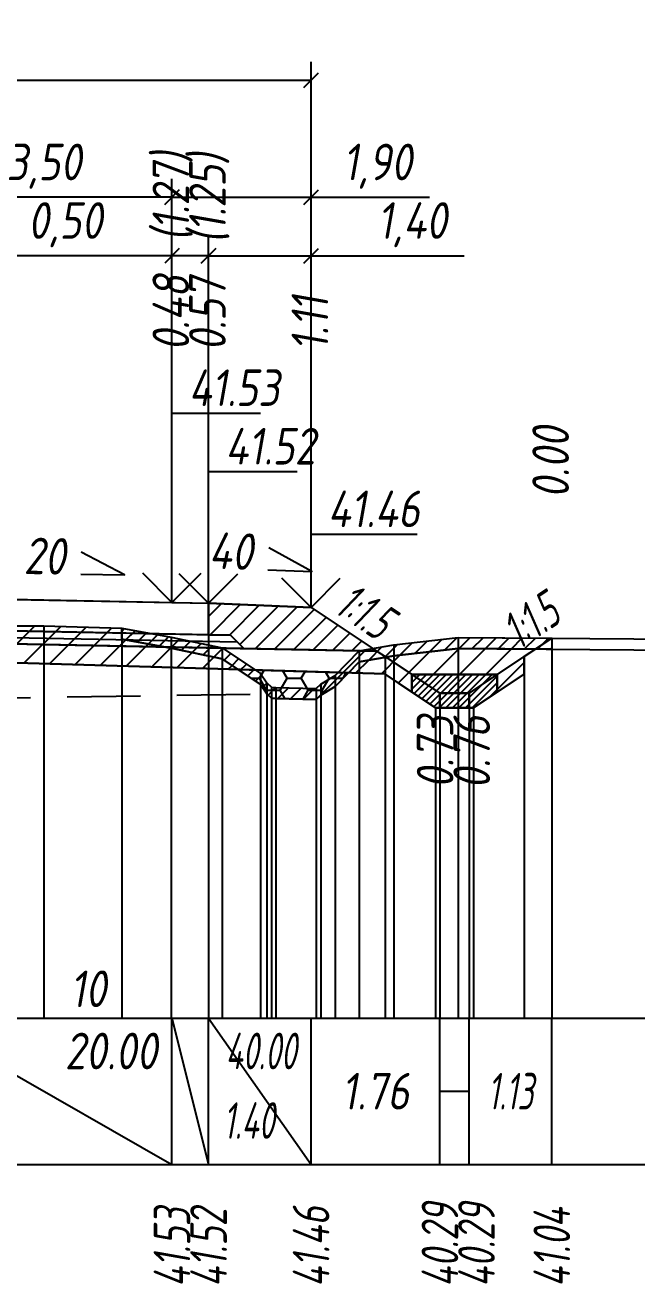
# Model space of a CAD drawing. Extents: x -717 to 1451, y -133302 to 233.
# Drawn here: x 192.1 to 233.9, y -89008.2 to -88922.1 of the extents above; entities that cross this region are included whole.
import ezdxf
from ezdxf.enums import TextEntityAlignment as Align

# ---------------------------------------------------------------- set-up
doc = ezdxf.new("R2010")
doc.units = 0
doc.linetypes.add('штриховая', pattern=[0.75, 0.5, -0.25])
for name, color, linetype in [('Интерполированный поперечник', 2, 'Continuous'), ('Код_514', 1, 'Continuous'), ('Контур_0', 7, 'Continuous'), ('Контур_2521', 7, 'Continuous'), ('Контур_2564', 7, 'Continuous'), ('Контур_2660', 7, 'Continuous'), ('Контур_2665', 7, 'Continuous'), ('Контур_400', 7, 'Continuous'), ('Контур_508', 7, 'Continuous'), ('Контур_512', 7, 'Continuous'), ('Контур_513', 7, 'Continuous'), ('Контур_818', 7, 'Continuous'), ('Красный поперечник', 1, 'Continuous'), ('Объём_2501', 7, 'Continuous'), ('Объём_2564', 7, 'Continuous'), ('Объём_2650', 7, 'Continuous'), ('Объём_2660', 7, 'Continuous'), ('Объём_2661', 7, 'Continuous'), ('Объём_2662', 7, 'Continuous'), ('Объём_2663', 7, 'Continuous'), ('Объём_2664', 7, 'Continuous'), ('Объём_2665', 7, 'Continuous'), ('Объём_2666', 7, 'Continuous'), ('Объём_2667', 7, 'Continuous'), ('Объём_2668', 7, 'Continuous'), ('Объём_2669', 7, 'Continuous'), ('Объём_2675', 7, 'Continuous'), ('Откосы', 7, 'Continuous'), ('Отметки покрытия', 7, 'Continuous'), ('Рабочие отметки', 7, 'Continuous'), ('Рабочие отметки доп.', 7, 'Continuous'), ('Слои выравнивания', 7, 'Continuous'), ('Таблица', 7, 'Continuous'), ('Уклоны проезжей части', 7, 'Continuous'), ('Черный поперечник', 3, 'Continuous')]:
    doc.layers.add(name, color=color, linetype=linetype)
for name, color, linetype, true_color in [('Контур_2540', 2, 'Continuous', 0xffff00), ('Контур_2560', 2, 'Continuous', 0xffff00), ('Контур_2561', 7, 'Continuous', 0xff8040), ('Контур_2562', 3, 'Continuous', 0x00ff00), ('Контур_2563', 7, 'Continuous', 0xff8000), ('Контур_2570', 7, 'Continuous', 0x80ff00), ('Контур_2583', 3, 'Continuous', 0x00ff00), ('Контур_2584', 3, 'Continuous', 0x00ff00), ('Контур_2736', 4, 'Continuous', 0x00ffff), ('Контур_2737', 4, 'Continuous', 0x00ffff), ('Контур_2738', 4, 'Continuous', 0x00ffff), ('Контур_2739', 4, 'Continuous', 0x00ffff), ('Контур_2741', 4, 'Continuous', 0x00ffff), ('Контур_2742', 4, 'Continuous', 0x00ffff), ('Контур_2743', 4, 'Continuous', 0x00ffff), ('Контур_2744', 7, 'Continuous', 0xa4ffff), ('Контур_2745', 7, 'Continuous', 0xa4ffff), ('Контур_2747', 4, 'Continuous', 0x00ffff), ('Контур_2748', 4, 'Continuous', 0x00ffff), ('Контур_2749', 4, 'Continuous', 0x00ffff), ('Контур_2750', 4, 'Continuous', 0x00ffff), ('Контур_2751', 4, 'Continuous', 0x00ffff), ('Контур_2752', 4, 'Continuous', 0x00ffff), ('Контур_402', 7, 'Continuous', 0xff6464), ('Контур_703', 4, 'Continuous', 0x00ffff), ('Контур_705', 4, 'Continuous', 0x00ffff), ('Контур_707', 4, 'Continuous', 0x00ffff), ('Контур_720', 131, 'Continuous', 0xaaffff), ('Объём_2500', 7, 'Continuous', 0xc0c0c0), ('Объём_2520', 7, 'Continuous', 0x80ffff), ('Объём_2540', 2, 'Continuous', 0xffff00), ('Объём_2560', 2, 'Continuous', 0xffff00), ('Объём_2561', 7, 'Continuous', 0xff8040), ('Объём_2562', 3, 'Continuous', 0x00ff00), ('Объём_2563', 7, 'Continuous', 0xff8000), ('Объём_2570', 7, 'Continuous', 0x80ff00), ('Объём_2583', 3, 'Continuous', 0x00ff00), ('Объём_2584', 3, 'Continuous', 0x00ff00), ('Объём_2593', 3, 'Continuous', 0x00ff00), ('Объём_2597', 3, 'Continuous', 0x00ff00), ('Объём_2600', 7, 'Continuous', 0x808000), ('Объём_2620', 2, 'Continuous', 0xffff00), ('Объём_2746', 2, 'Continuous', 0xffff00)]:
    doc.layers.add(name, color=color, linetype=linetype, true_color=true_color)
doc.styles.get("Standard").update_dxf_attribs({"font": 'txt', "height": 2.5})
doc.styles.add('М', font='romand.shx', dxfattribs={"width": 0.8, "oblique": 10, "height": 2.5})
doc.dimstyles.new('ISO-25', dxfattribs={"dimtxt": 2.5, "dimasz": 2.5, "dimexe": 1.25, "dimexo": 0.625, "dimtad": 1, "dimtxsty": 'Standard', "dimcen": 2.5, "dimadec": 0, "dimazin": 0, "dimtfac": 1, "dimtmove": 0, "dimatfit": 3, "dimfxl": 1, "dimarcsym": 0})

# ---------------------------------------------------------------- blocks, each defined once
blk = doc.blocks.new('_Oblique')
at = {"color": 0, "linetype": 'ByBlock', "lineweight": -2}
blk.add_line((-0.5, -0.5), (0.5, 0.5), dxfattribs=at)
blk = doc.blocks.new('*D1739')
at = {"color": 0, "lineweight": -2, "transparency": 16777216}
for p, q in [((204.651, -88961.091), (204.651, -88936.651)), ((211.651, -88961.371), (211.651, -88936.651)), ((204.651, -88937.901), (211.651, -88937.901)), ((211.651, -88937.901), (222.104, -88937.901))]:
    blk.add_line(p, q, dxfattribs=at)
at = {"layer": 'Defpoints', "color": 0, "transparency": 16777216}
for p in [(211.651, -88937.901), (204.651, -88961.716), (211.651, -88961.996)]:
    blk.add_point(p, dxfattribs=at)
at = {"color": 0, "lineweight": -2, "transparency": 16777216, "rotation": 180}
blk.add_blockref('_Oblique', (204.651, -88937.901), dxfattribs=at)
at = {"color": 0, "lineweight": -2, "transparency": 16777216}
blk.add_blockref('_Oblique', (211.651, -88937.901), dxfattribs=at)
at = {"color": 0, "transparency": 16777216, "insert": (218.564, -88935.788), "char_height": 2.5, "width": 8.75, "attachment_point": 5, "style": 'М'}
blk.add_mtext('1,40', dxfattribs=at)
blk = doc.blocks.new('*D1741')
at = {"color": 0, "lineweight": -2, "transparency": 16777216}
for p, q in [((202.151, -88961.041), (202.151, -88936.651)), ((204.651, -88961.091), (204.651, -88936.651)), ((202.151, -88937.901), (191.096, -88937.901)), ((204.651, -88937.901), (202.151, -88937.901))]:
    blk.add_line(p, q, dxfattribs=at)
at = {"layer": 'Defpoints', "color": 0, "transparency": 16777216}
for p in [(204.651, -88937.901), (202.151, -88961.666), (204.651, -88961.716)]:
    blk.add_point(p, dxfattribs=at)
at = {"color": 0, "lineweight": -2, "transparency": 16777216, "rotation": 180}
blk.add_blockref('_Oblique', (202.151, -88937.901), dxfattribs=at)
at = {"color": 0, "lineweight": -2, "transparency": 16777216}
blk.add_blockref('_Oblique', (204.651, -88937.901), dxfattribs=at)
at = {"color": 0, "transparency": 16777216, "insert": (194.857, -88935.788), "char_height": 2.5, "width": 9.16667, "attachment_point": 5, "style": 'М'}
blk.add_mtext('0,50', dxfattribs=at)
blk = doc.blocks.new('*D1743')
at = {"color": 0, "lineweight": -2, "transparency": 16777216}
for p, q in [((184.651, -88960.691), (184.651, -88932.651)), ((202.151, -88961.041), (202.151, -88932.651)), ((202.151, -88933.901), (184.651, -88933.901))]:
    blk.add_line(p, q, dxfattribs=at)
at = {"layer": 'Defpoints', "color": 0, "transparency": 16777216}
for p in [(184.651, -88933.901), (184.651, -88961.316), (202.151, -88961.666)]:
    blk.add_point(p, dxfattribs=at)
at = {"color": 0, "lineweight": -2, "transparency": 16777216, "rotation": 180}
blk.add_blockref('_Oblique', (184.651, -88933.901), dxfattribs=at)
at = {"color": 0, "lineweight": -2, "transparency": 16777216}
blk.add_blockref('_Oblique', (202.151, -88933.901), dxfattribs=at)
at = {"color": 0, "transparency": 16777216, "insert": (193.401, -88931.788), "char_height": 2.5, "width": 9.58333, "attachment_point": 5, "style": 'М'}
blk.add_mtext('3,50', dxfattribs=at)
blk = doc.blocks.new('*D1744')
at = {"color": 0, "lineweight": -2, "transparency": 16777216}
for p, q in [((202.151, -88961.041), (202.151, -88932.651)), ((211.651, -88961.371), (211.651, -88932.651)), ((202.151, -88933.901), (211.651, -88933.901)), ((211.651, -88933.901), (219.732, -88933.901))]:
    blk.add_line(p, q, dxfattribs=at)
at = {"layer": 'Defpoints', "color": 0, "transparency": 16777216}
for p in [(202.151, -88933.901), (202.151, -88961.666), (211.651, -88961.996)]:
    blk.add_point(p, dxfattribs=at)
at = {"color": 0, "lineweight": -2, "transparency": 16777216, "rotation": 180}
blk.add_blockref('_Oblique', (202.151, -88933.901), dxfattribs=at)
at = {"color": 0, "lineweight": -2, "transparency": 16777216}
blk.add_blockref('_Oblique', (211.651, -88933.901), dxfattribs=at)
at = {"color": 0, "transparency": 16777216, "insert": (216.191, -88931.788), "char_height": 2.5, "width": 8.75, "attachment_point": 5, "style": 'М'}
blk.add_mtext('1,90', dxfattribs=at)
blk = doc.blocks.new('*D1746')
at = {"color": 0, "lineweight": -2, "transparency": 16777216}
for p, q in [((116.151, -88961.371), (116.151, -88924.651)), ((211.651, -88961.371), (211.651, -88924.651)), ((116.151, -88925.901), (211.651, -88925.901))]:
    blk.add_line(p, q, dxfattribs=at)
at = {"layer": 'Defpoints', "color": 0, "transparency": 16777216}
for p in [(211.651, -88925.901), (116.151, -88961.996), (211.651, -88961.996)]:
    blk.add_point(p, dxfattribs=at)
at = {"color": 0, "lineweight": -2, "transparency": 16777216, "rotation": 180}
blk.add_blockref('_Oblique', (116.151, -88925.901), dxfattribs=at)
at = {"color": 0, "lineweight": -2, "transparency": 16777216}
blk.add_blockref('_Oblique', (211.651, -88925.901), dxfattribs=at)
at = {"color": 0, "transparency": 16777216, "insert": (163.901, -88923.788), "char_height": 2.5, "width": 10.41667, "attachment_point": 5, "style": 'М'}
blk.add_mtext('19,10', dxfattribs=at)

msp = doc.modelspace()

# ---------------------------------------------------------------- hatches: boundary and pattern name
at = {"layer": 'Объём_2563'}
h = msp.add_hatch(dxfattribs=at)
h.set_pattern_fill('ANSI31', color=256, scale=0.3)
h.paths.add_polyline_path([(207.07, -88964.751), (206.151, -88963.833), (204.651, -88963.803), (204.651, -88961.653), (211.651, -88961.933), (216.151, -88964.933)])
at = {"layer": 'Объём_2570'}
h = msp.add_hatch(dxfattribs=at)
h.set_pattern_fill('ANSI31', color=256, scale=0.2)
h.paths.add_polyline_path([(228.096, -88964.79), (221.704, -88964.748), (217.305, -88965.253), (214.936, -88965.647), (213.302, -88967.334), (212.33, -88967.942), (212, -88968.23), (209.249, -88968.156), (208.953, -88968.141), (208.631, -88967.85), (208.202, -88967.202), (205.59, -88965.453), (202.104, -88964.73), (198.718, -88964.108), (198.718, -88963.358), (202.104, -88963.98), (205.59, -88964.703), (208.202, -88966.452), (208.631, -88967.1), (208.953, -88967.391), (209.249, -88967.406), (212, -88967.48), (212.33, -88967.192), (213.302, -88966.584), (214.936, -88964.897), (217.305, -88964.503), (221.704, -88963.998), (228.096, -88964.04)])
at = {"layer": 'Объём_2600'}
h = msp.add_hatch(dxfattribs=at)
h.set_pattern_fill('ANSI31', color=6, scale=0.4)
h.paths.add_polyline_path([(206.663, -88966.171), (189.997, -88965.671), (189.997, -88963.942), (190.497, -88963.193), (193.388, -88963.196), (198.718, -88963.358), (198.718, -88964.108), (202.104, -88964.73), (205.59, -88965.453)])
h = msp.add_hatch(dxfattribs=at)
h.set_pattern_fill('HONEY', color=5, scale=0.3)
h.paths.add_polyline_path([(226.982, -88964.783), (228.096, -88964.04), (228.096, -88964.79)])
h = msp.add_hatch(dxfattribs=at)
h.set_pattern_fill('HONEY', color=5, scale=0.3)
h.paths.add_polyline_path([(226.982, -88964.783), (228.096, -88964.04), (228.096, -88964.79)])
h = msp.add_hatch(dxfattribs=at)
h.set_pattern_fill('HONEY', color=5, scale=0.3)
h.paths.add_polyline_path([(226.982, -88964.783), (228.096, -88964.04), (228.096, -88964.79)])
h = msp.add_hatch(dxfattribs=at)
h.set_pattern_fill('ANSI31', color=6, scale=0.4)
h.paths.add_polyline_path([(224.365, -88966.527), (218.543, -88966.527), (218.543, -88967.729), (216.704, -88966.504), (216.704, -88966.472), (214.209, -88966.397), (214.936, -88965.647), (217.305, -88965.253), (221.704, -88964.748), (226.982, -88964.783), (226.204, -88965.302), (226.204, -88966.504), (224.365, -88967.729)])
h = msp.add_hatch(dxfattribs=at)
h.set_pattern_fill('HONEY', color=5, scale=0.3)
h.paths.add_polyline_path([(208.631, -88967.85), (208.202, -88967.202), (206.663, -88966.171), (214.209, -88966.397), (213.302, -88967.334), (212.33, -88967.942), (212, -88968.23), (209.249, -88968.156), (208.953, -88968.141)])
at = {"layer": 'Объём_2620'}
h = msp.add_hatch(dxfattribs=at)
h.set_pattern_fill('ANSI31', color=2, scale=0.1)
h.paths.add_polyline_path([(218.543, -88966.527), (224.365, -88966.527), (224.365, -88967.729), (222.757, -88968.802), (220.151, -88968.802), (218.543, -88967.729)])

# ---------------------------------------------------------------- linework, layer by layer
at = {"layer": 'Интерполированный поперечник', "linetype": 'штриховая', "ltscale": 10, "flags": 128}
msp.add_lwpolyline([(105, -88969.367), (208.631, -88967.85)], dxfattribs=at)
at = {"layer": 'Код_514'}
for p, q in [((184.651, -88990), (202.151, -89000)), ((202.151, -89000), (202.151, -88990)), ((202.151, -88990), (204.651, -89000)), ((204.651, -89000), (204.651, -88990)), ((204.651, -88990), (211.651, -89000)), ((211.651, -89000), (211.651, -88990)), ((220.454, -89000), (220.454, -88990)), ((222.454, -89000), (222.454, -88990)), ((228.096, -89000), (228.096, -88990)), ((220.454, -88995), (222.454, -88995))]:
    msp.add_line(p, q, dxfattribs=at)
at = {"layer": 'Контур_0', "flags": 128}
for points in [[(189.997, -88961.36), (204.651, -88961.653), (204.651, -88963.803), (189.997, -88963.51), (189.997, -88961.36), (189.997, -88961.36)], [(211.651, -88961.933), (215.865, -88964.742), (215.865, -88964.742), (215.865, -88964.742), (215.865, -88964.742), (215.865, -88964.742), (215.865, -88964.742), (215.865, -88964.742), (215.865, -88964.742), (215.865, -88964.742), (215.865, -88964.742), (215.865, -88964.742), (215.865, -88964.742), (215.865, -88964.742), (215.865, -88964.742), (220.454, -88967.802)], [(211.651, -88961.933), (215.865, -88964.742), (215.865, -88964.742), (215.865, -88964.742), (215.865, -88964.742), (215.865, -88964.742), (215.865, -88964.742), (215.865, -88964.742), (215.865, -88964.742), (215.865, -88964.742), (215.865, -88964.742), (215.865, -88964.742), (215.865, -88964.742), (215.865, -88964.742), (215.865, -88964.742), (220.454, -88967.802), (222.454, -88967.802), (228.096, -88964.04), (228.096, -88964.04), (228.096, -88964.04), (228.096, -88964.04), (228.096, -88964.04), (228.096, -88964.04), (228.096, -88964.04), (228.096, -88964.04), (228.096, -88964.04), (228.096, -88964.04), (228.096, -88964.04), (228.096, -88964.04), (228.096, -88964.04)], [(204.651, -88964.703), (189.997, -88964.41), (189.997, -88963.51), (206.151, -88963.833), (207.07, -88964.751), (204.651, -88964.703), (204.651, -88964.703)], [(204.651, -88963.803), (206.151, -88963.833), (207.07, -88964.751), (216.151, -88964.933)]]:
    msp.add_lwpolyline(points, dxfattribs=at)
at = {"layer": 'Контур_2521', "color": 250, "flags": 128}
msp.add_lwpolyline([(189.997, -88963.96), (206.61, -88964.292)], dxfattribs=at)
at = {"layer": 'Контур_2540', "flags": 128}
msp.add_lwpolyline([(202.151, -88964.653), (216.151, -88964.933), (216.704, -88965.302), (216.704, -88966.472), (189.997, -88965.671), (189.997, -88964.41), (202.151, -88964.653), (202.151, -88964.653)], dxfattribs=at)
at = {"layer": 'Контур_2560', "flags": 128}
msp.add_lwpolyline([(204.651, -88961.653), (211.651, -88961.933), (211.651, -88961.933), (211.651, -88961.933)], dxfattribs=at)
at = {"layer": 'Контур_2561', "flags": 128}
msp.add_lwpolyline([(204.651, -88961.653), (204.651, -88961.653), (211.651, -88961.933), (211.651, -88961.933), (204.651, -88961.653)], dxfattribs=at)
at = {"layer": 'Контур_2562', "flags": 128}
msp.add_lwpolyline([(211.651, -88961.933), (211.651, -88961.933), (211.651, -88961.933), (211.651, -88961.933), (211.651, -88961.933)], dxfattribs=at)
at = {"layer": 'Контур_2563', "flags": 128}
msp.add_lwpolyline([(207.07, -88964.751), (206.151, -88963.833), (204.651, -88963.803), (204.651, -88961.653), (211.651, -88961.933), (216.151, -88964.933), (207.07, -88964.751), (207.07, -88964.751)], dxfattribs=at)
at = {"layer": 'Контур_2564', "flags": 128}
msp.add_lwpolyline([(204.651, -88961.653), (211.651, -88961.933)], dxfattribs=at)
at = {"layer": 'Контур_2570', "flags": 128}
msp.add_lwpolyline([(131.223, -88963.038), (131.723, -88963.788), (148.56, -88963.452), (161.035, -88963.238), (163.901, -88963.307), (177.72, -88963.639), (189.997, -88963.942), (190.497, -88963.193), (193.388, -88963.196), (198.718, -88963.358), (198.718, -88964.108), (202.104, -88964.73), (205.59, -88965.453), (208.202, -88967.202), (208.631, -88967.85), (208.953, -88968.141), (209.249, -88968.156), (212, -88968.23), (212.33, -88967.942), (213.302, -88967.334), (214.936, -88965.647), (217.305, -88965.253), (221.704, -88964.748), (236.698, -88964.847)], dxfattribs=at)
at = {"layer": 'Контур_2583', "flags": 128}
for points in [[(220.454, -88967.802), (216.704, -88965.302), (216.704, -88966.504), (220.151, -88968.802), (220.454, -88968.802), (220.454, -88967.802)], [(226.204, -88966.504), (226.204, -88965.302), (222.454, -88967.802), (222.454, -88968.802), (222.757, -88968.802), (226.204, -88966.504)]]:
    msp.add_lwpolyline(points, dxfattribs=at)
at = {"layer": 'Контур_2584', "flags": 128}
msp.add_lwpolyline([(220.454, -88967.802), (220.454, -88968.802), (222.454, -88968.802), (222.454, -88967.802), (220.454, -88967.802)], dxfattribs=at)
at = {"layer": 'Контур_2660', "flags": 128}
msp.add_lwpolyline([(189.997, -88965.671), (216.704, -88966.472)], dxfattribs=at)
at = {"layer": 'Контур_2665', "flags": 128}
msp.add_lwpolyline([(211.651, -88961.933), (211.651, -88961.933)], dxfattribs=at)
at = {"layer": 'Контур_2736', "flags": 128}
for points in [[(211.651, -88961.933), (215.865, -88964.742)], [(215.865, -88964.742), (220.454, -88967.802)]]:
    msp.add_lwpolyline(points, dxfattribs=at)
at = {"layer": 'Контур_2737', "flags": 128}
msp.add_lwpolyline([(215.865, -88964.742), (215.865, -88964.742)], dxfattribs=at)
at = {"layer": 'Контур_2738', "flags": 128}
msp.add_lwpolyline([(215.865, -88964.742), (215.865, -88964.742)], dxfattribs=at)
at = {"layer": 'Контур_2739', "flags": 128}
msp.add_lwpolyline([(215.865, -88964.742), (215.865, -88964.742)], dxfattribs=at)
at = {"layer": 'Контур_2741', "flags": 128}
msp.add_lwpolyline([(228.096, -88964.04), (228.096, -88964.04)], dxfattribs=at)
at = {"layer": 'Контур_2742', "flags": 128}
msp.add_lwpolyline([(228.096, -88964.04), (228.096, -88964.04)], dxfattribs=at)
at = {"layer": 'Контур_2743', "flags": 128}
msp.add_lwpolyline([(228.096, -88964.04), (228.096, -88964.04)], dxfattribs=at)
at = {"layer": 'Контур_2744', "flags": 128}
msp.add_lwpolyline([(228.096, -88964.04), (228.096, -88964.04)], dxfattribs=at)
msp.add_lwpolyline([(228.096, -88964.04), (228.096, -88964.04)], dxfattribs=at)
msp.add_lwpolyline([(228.096, -88964.04), (228.096, -88964.04)], dxfattribs=at)
msp.add_lwpolyline([(228.096, -88964.04), (228.096, -88964.04)], dxfattribs=at)
msp.add_lwpolyline([(228.096, -88964.04), (228.096, -88964.04)], dxfattribs=at)
msp.add_lwpolyline([(228.096, -88964.04), (228.096, -88964.04)], dxfattribs=at)
at = {"layer": 'Контур_2745', "flags": 128}
msp.add_lwpolyline([(215.865, -88964.742), (215.865, -88964.742)], dxfattribs=at)
msp.add_lwpolyline([(215.865, -88964.742), (215.865, -88964.742)], dxfattribs=at)
msp.add_lwpolyline([(215.865, -88964.742), (215.865, -88964.742)], dxfattribs=at)
msp.add_lwpolyline([(215.865, -88964.742), (215.865, -88964.742)], dxfattribs=at)
msp.add_lwpolyline([(215.865, -88964.742), (215.865, -88964.742)], dxfattribs=at)
msp.add_lwpolyline([(215.865, -88964.742), (215.865, -88964.742)], dxfattribs=at)
at = {"layer": 'Контур_2747', "flags": 128}
msp.add_lwpolyline([(215.865, -88964.742), (215.865, -88964.742)], dxfattribs=at)
at = {"layer": 'Контур_2748', "flags": 128}
msp.add_lwpolyline([(215.865, -88964.742), (215.865, -88964.742)], dxfattribs=at)
at = {"layer": 'Контур_2749', "flags": 128}
msp.add_lwpolyline([(215.865, -88964.742), (215.865, -88964.742)], dxfattribs=at)
at = {"layer": 'Контур_2750', "flags": 128}
msp.add_lwpolyline([(228.096, -88964.04), (228.096, -88964.04)], dxfattribs=at)
at = {"layer": 'Контур_2751', "flags": 128}
msp.add_lwpolyline([(228.096, -88964.04), (228.096, -88964.04)], dxfattribs=at)
at = {"layer": 'Контур_2752', "flags": 128}
msp.add_lwpolyline([(228.096, -88964.04), (228.096, -88964.04)], dxfattribs=at)
at = {"layer": 'Контур_400', "flags": 128}
msp.add_lwpolyline([(163.901, -88960.838), (184.651, -88961.253), (202.151, -88961.603), (202.151, -88961.603), (202.151, -88961.603), (202.151, -88961.603), (202.151, -88961.603), (202.151, -88961.603), (204.651, -88961.653)], dxfattribs=at)
at = {"layer": 'Контур_402', "flags": 128}
msp.add_lwpolyline([(109.26, -88966.527), (131.223, -88965.868), (131.223, -88963.642), (131.62, -88963.634), (131.62, -88963.684), (131.653, -88963.683), (131.653, -88963.733), (131.686, -88963.732), (131.723, -88963.788), (148.56, -88963.452), (161.035, -88963.238), (163.901, -88963.307), (177.72, -88963.639), (189.997, -88963.942), (189.997, -88965.671), (216.704, -88966.472)], dxfattribs=at)
at = {"layer": 'Контур_508', "flags": 128}
msp.add_lwpolyline([(131.223, -88963.642), (131.62, -88963.634), (131.62, -88963.684), (131.653, -88963.683), (131.653, -88963.733), (131.686, -88963.732), (131.723, -88963.788), (148.56, -88963.452), (161.035, -88963.238), (163.901, -88963.307), (177.72, -88963.639), (189.997, -88963.942), (189.997, -88965.671), (216.704, -88966.472), (216.704, -88966.504), (220.151, -88968.802), (220.454, -88968.802), (222.454, -88968.802), (222.757, -88968.802), (226.204, -88966.504), (226.204, -88965.302), (228.096, -88964.04)], dxfattribs=at)
at = {"layer": 'Контур_512', "flags": 128}
msp.add_lwpolyline([(189.997, -88965.671), (216.704, -88966.472), (216.704, -88966.504), (220.151, -88968.802), (220.454, -88968.802), (222.454, -88968.802), (222.757, -88968.802), (226.204, -88966.504), (226.204, -88965.302), (228.096, -88964.04)], dxfattribs=at)
at = {"layer": 'Контур_513', "flags": 128}
msp.add_lwpolyline([(131.223, -88963.642), (131.62, -88963.634), (131.62, -88963.684), (131.653, -88963.683), (131.653, -88963.733), (131.686, -88963.732), (131.723, -88963.788), (148.56, -88963.452), (161.035, -88963.238), (163.901, -88963.307), (177.72, -88963.639), (189.997, -88963.942), (189.997, -88965.671), (216.704, -88966.472), (216.704, -88966.504), (220.151, -88968.802), (220.454, -88968.802), (222.454, -88968.802), (222.757, -88968.802), (226.204, -88966.504), (226.204, -88965.302), (228.096, -88964.04)], dxfattribs=at)
at = {"layer": 'Контур_703', "flags": 128}
msp.add_lwpolyline([(211.651, -88961.933), (215.865, -88964.742)], dxfattribs=at)
at = {"layer": 'Контур_705', "flags": 128}
msp.add_lwpolyline([(215.865, -88964.742), (215.865, -88964.742)], dxfattribs=at)
at = {"layer": 'Контур_707', "flags": 128}
msp.add_lwpolyline([(222.454, -88967.802), (228.096, -88964.04)], dxfattribs=at)
at = {"layer": 'Контур_720', "flags": 128}
msp.add_lwpolyline([(220.454, -88967.802), (222.454, -88967.802)], dxfattribs=at)
at = {"layer": 'Контур_818', "flags": 128}
msp.add_lwpolyline([(131.223, -88963.038), (131.723, -88963.788), (148.56, -88963.452), (161.035, -88963.238), (163.901, -88963.307), (177.72, -88963.639), (189.997, -88963.942), (190.497, -88963.193), (193.388, -88963.196), (198.718, -88963.358), (198.718, -88964.108), (202.104, -88964.73), (205.59, -88965.453), (208.202, -88967.202), (208.631, -88967.85), (208.953, -88968.141), (209.249, -88968.156), (212, -88968.23), (212.33, -88967.942), (213.302, -88967.334), (214.936, -88965.647), (217.305, -88965.253), (221.704, -88964.748), (228.096, -88964.79)], dxfattribs=at)
at = {"layer": 'Красный поперечник'}
for p, q in [((184.651, -88961.253), (202.151, -88961.603)), ((202.151, -88961.603), (204.651, -88961.653)), ((204.651, -88961.653), (211.651, -88961.933)), ((211.651, -88961.933), (220.454, -88967.802)), ((222.454, -88967.802), (228.096, -88964.04)), ((228.096, -88964.04), (228.096, -88990)), ((226.204, -88965.302), (226.204, -88990)), ((216.704, -88966.472), (216.704, -88990)), ((216.704, -88966.504), (216.704, -88990)), ((226.204, -88966.504), (226.204, -88990)), ((220.454, -88967.802), (222.454, -88967.802)), ((220.151, -88968.802), (220.151, -88990)), ((220.454, -88968.802), (220.454, -88990)), ((222.454, -88968.802), (222.454, -88990)), ((222.757, -88968.802), (222.757, -88990))]:
    msp.add_line(p, q, dxfattribs=at)
at = {"layer": 'Объём_2500', "flags": 128}
msp.add_lwpolyline([(189.997, -88961.36), (204.651, -88961.653), (204.651, -88963.803), (189.997, -88963.51), (189.997, -88961.36), (189.997, -88961.36)], dxfattribs=at)
at = {"layer": 'Объём_2501', "flags": 128}
msp.add_lwpolyline([(163.901, -88960.838), (184.651, -88961.253), (202.151, -88961.603), (202.151, -88961.603), (202.151, -88961.603), (202.151, -88961.603), (202.151, -88961.603), (202.151, -88961.603), (204.651, -88961.653)], dxfattribs=at)
at = {"layer": 'Объём_2520', "color": 250, "flags": 128}
msp.add_lwpolyline([(204.651, -88964.703), (189.997, -88964.41), (189.997, -88963.51), (206.151, -88963.833), (207.07, -88964.751), (204.651, -88964.703), (204.651, -88964.703)], dxfattribs=at)
at = {"layer": 'Объём_2540', "flags": 128}
msp.add_lwpolyline([(202.151, -88964.653), (216.151, -88964.933), (216.704, -88965.302), (216.704, -88966.472), (189.997, -88965.671), (189.997, -88964.41), (202.151, -88964.653), (202.151, -88964.653)], dxfattribs=at)
at = {"layer": 'Объём_2560', "flags": 128}
msp.add_lwpolyline([(204.651, -88961.653), (211.651, -88961.933), (211.651, -88961.933), (211.651, -88961.933)], dxfattribs=at)
at = {"layer": 'Объём_2561', "flags": 128}
msp.add_lwpolyline([(204.651, -88961.653), (204.651, -88961.653), (211.651, -88961.933), (211.651, -88961.933), (204.651, -88961.653)], dxfattribs=at)
at = {"layer": 'Объём_2562', "flags": 128}
msp.add_lwpolyline([(211.651, -88961.933), (211.651, -88961.933), (211.651, -88961.933), (211.651, -88961.933), (211.651, -88961.933)], dxfattribs=at)
at = {"layer": 'Объём_2563', "color": 250, "flags": 128}
msp.add_lwpolyline([(207.07, -88964.751), (206.151, -88963.833), (204.651, -88963.803), (204.651, -88961.653), (211.651, -88961.933), (216.151, -88964.933), (207.07, -88964.751), (207.07, -88964.751)], dxfattribs=at)
at = {"layer": 'Объём_2564', "flags": 128}
msp.add_lwpolyline([(204.651, -88961.653), (211.651, -88961.933)], dxfattribs=at)
at = {"layer": 'Объём_2570', "flags": 128}
msp.add_lwpolyline([(228.096, -88964.79), (221.704, -88964.748), (217.305, -88965.253), (214.936, -88965.647), (213.302, -88967.334), (212.33, -88967.942), (212, -88968.23), (209.249, -88968.156), (208.953, -88968.141), (208.631, -88967.85), (208.202, -88967.202), (205.59, -88965.453), (202.104, -88964.73), (198.718, -88964.108), (198.718, -88963.358), (202.104, -88963.98), (205.59, -88964.703), (208.202, -88966.452), (208.631, -88967.1), (208.953, -88967.391), (209.249, -88967.406), (212, -88967.48), (212.33, -88967.192), (213.302, -88966.584), (214.936, -88964.897), (217.305, -88964.503), (221.704, -88963.998), (228.096, -88964.04), (228.096, -88964.79), (228.096, -88964.79)], dxfattribs=at)
at = {"layer": 'Объём_2583', "flags": 128}
for points in [[(220.454, -88967.802), (216.704, -88965.302), (216.704, -88966.504), (220.151, -88968.802), (220.454, -88968.802), (220.454, -88967.802)], [(226.204, -88966.504), (226.204, -88965.302), (222.454, -88967.802), (222.454, -88968.802), (222.757, -88968.802), (226.204, -88966.504)]]:
    msp.add_lwpolyline(points, dxfattribs=at)
at = {"layer": 'Объём_2584', "flags": 128}
msp.add_lwpolyline([(220.454, -88967.802), (220.454, -88968.802), (222.454, -88968.802), (222.454, -88967.802), (220.454, -88967.802)], dxfattribs=at)
at = {"layer": 'Объём_2593', "flags": 128}
for points in [[(216.704, -88965.302), (220.454, -88967.802)], [(222.454, -88967.802), (226.204, -88965.302)]]:
    msp.add_lwpolyline(points, dxfattribs=at)
at = {"layer": 'Объём_2597', "flags": 128}
msp.add_lwpolyline([(220.454, -88967.802), (222.454, -88967.802)], dxfattribs=at)
at = {"layer": 'Объём_2600', "color": 5, "flags": 128}
for points in [[(226.982, -88964.783), (228.096, -88964.04), (228.096, -88964.79), (226.982, -88964.783), (226.982, -88964.783)], [(208.631, -88967.85), (208.202, -88967.202), (206.663, -88966.171), (214.209, -88966.397), (213.302, -88967.334), (212.33, -88967.942), (212, -88968.23), (209.249, -88968.156), (208.953, -88968.141), (208.631, -88967.85), (208.631, -88967.85)]]:
    msp.add_lwpolyline(points, dxfattribs=at)
at = {"layer": 'Объём_2620', "flags": 128}
msp.add_lwpolyline([(218.543, -88966.527), (224.365, -88966.527), (224.365, -88967.729), (222.757, -88968.802), (220.151, -88968.802), (218.543, -88967.729), (218.543, -88966.527), (218.543, -88966.527)], dxfattribs=at)
at = {"layer": 'Объём_2650', "color": 6, "flags": 128}
for points in [[(206.663, -88966.171), (189.997, -88965.671), (189.997, -88963.942), (190.497, -88963.193), (193.388, -88963.196), (198.718, -88963.358), (198.718, -88964.108), (202.104, -88964.73), (205.59, -88965.453), (206.663, -88966.171), (206.663, -88966.171)], [(224.365, -88966.527), (218.543, -88966.527), (218.543, -88967.729), (216.704, -88966.504), (216.704, -88966.472), (214.209, -88966.397), (214.936, -88965.647), (217.305, -88965.253), (221.704, -88964.748), (226.982, -88964.783), (226.204, -88965.302), (226.204, -88966.504), (224.365, -88967.729), (224.365, -88966.527), (224.365, -88966.527)]]:
    msp.add_lwpolyline(points, dxfattribs=at)
at = {"layer": 'Объём_2660', "flags": 128}
msp.add_lwpolyline([(189.997, -88965.671), (216.704, -88966.472)], dxfattribs=at)
at = {"layer": 'Объём_2661', "flags": 128}
msp.add_lwpolyline([(211.651, -88961.933), (215.865, -88964.742), (218.543, -88966.527)], dxfattribs=at)
at = {"layer": 'Объём_2662', "flags": 128}
msp.add_lwpolyline([(224.365, -88966.527), (228.096, -88964.04)], dxfattribs=at)
at = {"layer": 'Объём_2663', "flags": 128}
for points in [[(218.543, -88966.527), (220.454, -88967.802)], [(222.454, -88967.802), (224.365, -88966.527)]]:
    msp.add_lwpolyline(points, dxfattribs=at)
at = {"layer": 'Объём_2664', "flags": 128}
msp.add_lwpolyline([(220.454, -88967.802), (222.454, -88967.802)], dxfattribs=at)
at = {"layer": 'Объём_2665', "flags": 128}
msp.add_lwpolyline([(211.651, -88961.933), (211.651, -88961.933)], dxfattribs=at)
at = {"layer": 'Объём_2666', "flags": 128}
for points in [[(211.651, -88961.933), (215.865, -88964.742)], [(215.865, -88964.742), (218.543, -88966.527)]]:
    msp.add_lwpolyline(points, dxfattribs=at)
at = {"layer": 'Объём_2667', "flags": 128}
for points in [[(228.096, -88964.04), (228.096, -88964.04)], [(215.865, -88964.742), (215.865, -88964.742)]]:
    msp.add_lwpolyline(points, dxfattribs=at)
at = {"layer": 'Объём_2668', "flags": 128}
for points in [[(228.096, -88964.04), (228.096, -88964.04)], [(215.865, -88964.742), (215.865, -88964.742)]]:
    msp.add_lwpolyline(points, dxfattribs=at)
at = {"layer": 'Объём_2669', "flags": 128}
for points in [[(228.096, -88964.04), (228.096, -88964.04)], [(215.865, -88964.742), (215.865, -88964.742)]]:
    msp.add_lwpolyline(points, dxfattribs=at)
at = {"layer": 'Объём_2675', "flags": 128}
for points in [[(228.096, -88964.04), (228.096, -88964.04)], [(228.096, -88964.04), (228.096, -88964.04)], [(228.096, -88964.04), (228.096, -88964.04)], [(228.096, -88964.04), (228.096, -88964.04)], [(228.096, -88964.04), (228.096, -88964.04)], [(228.096, -88964.04), (228.096, -88964.04)], [(215.865, -88964.742), (215.865, -88964.742)], [(215.865, -88964.742), (215.865, -88964.742)], [(215.865, -88964.742), (215.865, -88964.742)], [(215.865, -88964.742), (215.865, -88964.742)], [(215.865, -88964.742), (215.865, -88964.742)], [(215.865, -88964.742), (215.865, -88964.742)]]:
    msp.add_lwpolyline(points, dxfattribs=at)
at = {"layer": 'Объём_2746', "flags": 128}
for points in [[(206.663, -88966.171), (189.997, -88965.671), (189.997, -88963.942), (190.497, -88963.193), (193.388, -88963.196), (198.718, -88963.358), (198.718, -88964.108), (202.104, -88964.73), (205.59, -88965.453), (206.663, -88966.171), (206.663, -88966.171)], [(216.766, -88965.343), (220.454, -88967.802), (222.454, -88967.802), (226.204, -88965.302), (226.204, -88966.504), (222.757, -88968.802), (220.151, -88968.802), (216.704, -88966.504), (216.704, -88966.472), (214.209, -88966.397), (214.936, -88965.647), (216.766, -88965.343), (216.766, -88965.343)]]:
    msp.add_lwpolyline(points, dxfattribs=at)
at = {"layer": 'Откосы', "color": 1, "flags": 128}
for points in [[(195.914, -88959.661), (198.914, -88959.721), (195.944, -88958.162)], [(208.698, -88959.365), (211.696, -88959.485), (208.758, -88957.866)]]:
    msp.add_lwpolyline(points, dxfattribs=at)
at = {"layer": 'Отметки покрытия', "color": 1}
for p, q in [((202.151, -88961.603), (202.151, -88948.653)), ((202.151, -88948.653), (208.201, -88948.653)), ((204.651, -88961.653), (204.651, -88952.653)), ((204.651, -88952.653), (210.701, -88952.653)), ((211.651, -88961.933), (211.651, -88956.933)), ((211.651, -88956.933), (218.901, -88956.933)), ((202.151, -88961.603), (200.151, -88959.603)), ((202.151, -88961.603), (204.151, -88959.603)), ((204.651, -88961.653), (202.651, -88959.653)), ((204.651, -88961.653), (206.651, -88959.653)), ((211.651, -88961.933), (209.651, -88959.933)), ((211.651, -88961.933), (213.651, -88959.933))]:
    msp.add_line(p, q, dxfattribs=at)
at = {"layer": 'Слои выравнивания'}
msp.add_line((204.651, -88961.653), (204.651, -88990), dxfattribs=at)
at = {"layer": 'Таблица'}
for p, q in [((80, -88990), (253.096, -88990)), ((80, -89000), (253.096, -89000))]:
    msp.add_line(p, q, dxfattribs=at)
at = {"layer": 'Черный поперечник', "color": 7}
for p, q in [((193.388, -88963.196), (193.388, -88990)), ((198.718, -88963.358), (198.718, -88990)), ((202.104, -88963.98), (202.104, -88990)), ((221.704, -88963.998), (221.704, -88990)), ((205.59, -88964.703), (205.59, -88990)), ((214.936, -88964.897), (214.936, -88990)), ((217.305, -88964.503), (217.305, -88990)), ((208.202, -88966.452), (208.202, -88990)), ((213.302, -88966.584), (213.302, -88990)), ((208.631, -88967.1), (208.631, -88990)), ((208.953, -88967.391), (208.953, -88990)), ((209.249, -88967.406), (209.249, -88990)), ((212, -88967.48), (212, -88990)), ((212.33, -88967.192), (212.33, -88990))]:
    msp.add_line(p, q, dxfattribs=at)
at = {"layer": 'Черный поперечник', "flags": 128}
msp.add_lwpolyline([(131.223, -88963.038), (131.723, -88963.788), (148.56, -88963.452), (161.035, -88963.238), (163.901, -88963.307), (177.72, -88963.639), (189.997, -88963.942), (190.497, -88963.193), (193.388, -88963.196), (198.718, -88963.358), (202.104, -88963.98), (205.59, -88964.703), (208.202, -88966.452), (208.631, -88967.1), (208.953, -88967.391), (209.249, -88967.406), (212, -88967.48), (212.33, -88967.192), (213.302, -88966.584), (214.936, -88964.897), (217.305, -88964.503), (221.704, -88963.998), (236.698, -88964.097)], dxfattribs=at)

# ---------------------------------------------------------------- texts
at = {"layer": 'Код_514', "style": 'М', "oblique": 10}
for s, width, p in [('20.00', 0.8, (201.151, -88991)), ('40.00', 0.6, (210.651, -88991))]:
    msp.add_text(s, height=2.5, dxfattribs=dict(at, width=width)).set_placement(p, align=Align.TOP_RIGHT)
for s, width, p in [('1.76', 0.8, (216.053, -88995)), ('1.13', 0.6, (225.275, -88995))]:
    msp.add_text(s, height=2.5, dxfattribs=dict(at, width=width)).set_placement(p, align=Align.MIDDLE_CENTER)
at = {"layer": 'Код_514', "style": 'М', "oblique": 10, "width": 0.6}
msp.add_text('1.40', height=2.5, dxfattribs=at).set_placement((205.651, -88999), align=Align.BOTTOM_LEFT)
at = {"layer": 'Код_514', "style": 'М', "oblique": 10, "width": 0.7}
for s, p in [('41.53', (202.151, -89008.382)), ('41.52', (204.651, -89008.382)), ('41.46', (211.651, -89008.382)), ('40.29', (220.454, -89008.382)), ('40.29', (222.954, -89008.382)), ('41.04', (228.096, -89008.382))]:
    msp.add_text(s, height=2.5, rotation=90, dxfattribs=at).set_placement(p, align=Align.MIDDLE_LEFT)
at = {"layer": 'Отметки покрытия', "color": 1, "style": 'М', "oblique": 10, "width": 0.8}
for s, p in [('41.53', (203.292, -88948.922)), ('41.52', (205.792, -88952.922)), ('41.46', (212.792, -88957.202))]:
    msp.add_text(s, height=2.5, dxfattribs=at).set_placement(p, align=Align.BOTTOM_LEFT)
at = {"layer": 'Рабочие отметки', "color": 1, "style": 'М', "oblique": 10, "width": 0.8}
for s, p in [('0.48', (202.073, -88944.403)), ('0.57', (204.573, -88944.403)), ('1.11', (211.573, -88944.403)), ('0.00', (228.018, -88954.471))]:
    msp.add_text(s, height=2.5, rotation=90, dxfattribs=at).set_placement(p, align=Align.MIDDLE_LEFT)
for s, p in [('0.73', (220.126, -88969.336)), ('0.76', (222.626, -88969.336))]:
    msp.add_text(s, height=2.5, rotation=90, dxfattribs=at).set_placement(p, align=Align.MIDDLE_RIGHT)
at = {"layer": 'Рабочие отметки доп.', "color": 1, "style": 'М', "oblique": 10, "width": 0.8}
for s, p in [('(1.27)', (202.073, -88936.903)), ('(1.25)', (204.573, -88937.053))]:
    msp.add_text(s, height=2.5, rotation=90, dxfattribs=at).set_placement(p, align=Align.MIDDLE_LEFT)
at = {"layer": 'Слои выравнивания', "style": 'М', "oblique": 10, "width": 0.8}
msp.add_text('10', height=2.5, dxfattribs=at).set_placement((196.43, -88990), align=Align.BOTTOM_CENTER)
at = {"layer": 'Уклоны проезжей части', "color": 1, "style": 'М', "oblique": 10}
for s, rotation, width, p in [('20', 358.85423, 0.8, (193.421, -88960.428)), ('40', 357.70938, 0.8, (206.107, -88960.081)), ('1:1.5', 326.30994, 0.6, (214.248, -88963.871)), ('1:1.5', 33.69007, 0.6, (227.792, -88964.486))]:
    msp.add_text(s, height=2.5, rotation=rotation, dxfattribs=dict(at, width=width)).set_placement(p, align=Align.BOTTOM_CENTER)

# ---------------------------------------------------------------- dimensions: what is measured, and where the dimension line sits
at = {"color": 5}
dim = msp.add_linear_dim(base=(211.651, -88925.901), p1=(116.151, -88961.996), p2=(211.651, -88961.996), angle=180, dimstyle='ISO-25', override={"dimasz": 1, "dimlfac": 0.2, "dimzin": 0, "dimtxsty": 'М', "dimblk1": 'Oblique', "dimblk2": 'Oblique', "dimsah": 1}, dxfattribs=at)
dim.commit()
dim.dimension.update_dxf_attribs({"geometry": '*D1746', "text_midpoint": (163.901, -88923.788)})
dim = msp.add_linear_dim(base=(184.651, -88933.901), p1=(202.151, -88961.666), p2=(184.651, -88961.316), dimstyle='ISO-25', override={"dimasz": 1, "dimlfac": 0.2, "dimzin": 0, "dimtxsty": 'М', "dimblk1": 'Oblique', "dimblk2": 'Oblique', "dimsah": 1}, dxfattribs=at)
dim.commit()
dim.dimension.update_dxf_attribs({"geometry": '*D1743', "text_midpoint": (193.401, -88931.788)})
dim = msp.add_linear_dim(base=(202.151, -88933.901), p1=(211.651, -88961.996), p2=(202.151, -88961.666), dimstyle='ISO-25', override={"dimasz": 1, "dimlfac": 0.2, "dimzin": 0, "dimtxsty": 'М', "dimblk1": 'Oblique', "dimblk2": 'Oblique', "dimsah": 1}, dxfattribs=at)
dim.commit()
dim.dimension.update_dxf_attribs({"geometry": '*D1744', "text_midpoint": (216.191, -88933.901), "dimtype": 160})
for base, p1, p2, picture, middle in [((204.651, -88937.901), (202.151, -88961.666), (204.651, -88961.716), '*D1741', (194.857, -88937.901)), ((211.651, -88937.901), (204.651, -88961.716), (211.651, -88961.996), '*D1739', (218.564, -88937.901))]:
    dim = msp.add_linear_dim(base=base, p1=p1, p2=p2, angle=180, dimstyle='ISO-25', override={"dimasz": 1, "dimlfac": 0.2, "dimzin": 0, "dimtxsty": 'М', "dimblk1": 'Oblique', "dimblk2": 'Oblique', "dimsah": 1}, dxfattribs=at)
    dim.commit()
    dim.dimension.update_dxf_attribs({"geometry": picture, "text_midpoint": middle, "dimtype": 160})

doc.saveas('drawing.dxf')
